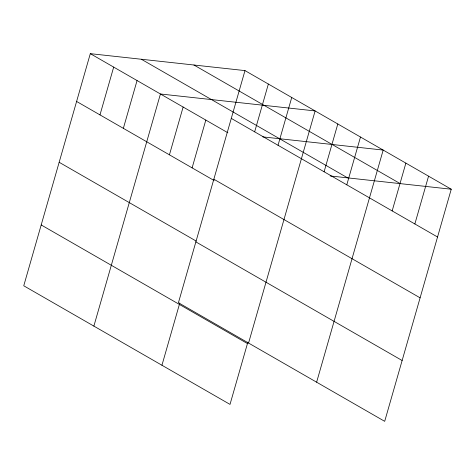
<?xml version="1.0" encoding="UTF-8"?>
<svg xmlns="http://www.w3.org/2000/svg" width="475" height="475" viewBox="0 0 475 475"><rect width="100%" height="100%" fill="white"/><g stroke="black" fill="none" stroke-linecap="round" stroke-linejoin="round"><path stroke-width="0.71" d="M244.987 70.603L178.428 302.729L384.691 421.337L451.25 189.216L244.987 70.603L90.309 53.663L23.75 285.784L230.013 404.397L247.861 342.142M99.982 114.897L113.685 67.106M123.357 128.339L137.061 80.548M93.878 326.111L160.437 93.991L315.121 110.93L248.556 343.057M169.427 154.826L183.13 107.035M192.114 167.871L205.817 120.08M161.945 365.251L179.793 303.002M254.659 131.836L268.363 84.045M278.035 145.279L291.739 97.488M324.104 171.772L337.808 123.981M346.792 184.817L360.495 137.026M316.623 382.197L383.183 150.076L262.776 136.883M392.166 210.912L405.876 163.121M414.859 223.957L428.563 176.166M330.113 175.946L451.25 189.216M193.948 65.016L400.205 183.623M141.354 59.25L347.617 177.864M231.283 118.394L437.546 237.007M90.309 53.663L227.875 132.768M213.845 179.229L420.102 297.837M76.606 101.454L214.172 180.559M59.161 162.284L196.098 241.027M195.872 241.9L402.129 360.507M41.194 224.954L247.451 343.567"/></g></svg>
